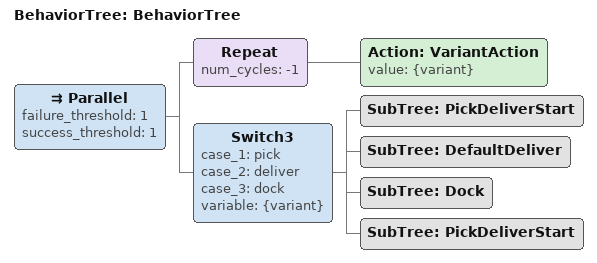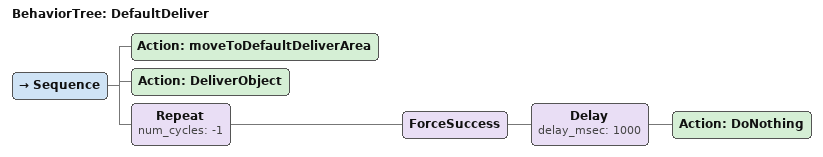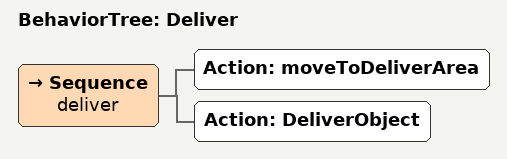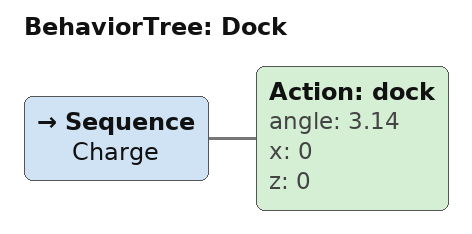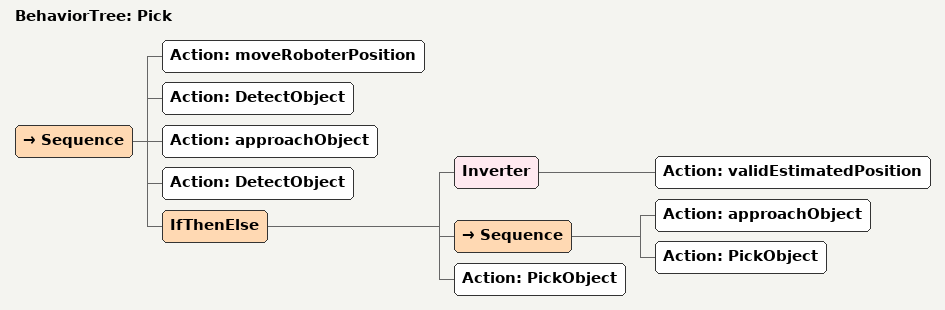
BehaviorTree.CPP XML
<BehaviorTree ID="BehaviorTree">
    <Parallel failure_threshold="1" success_threshold="1">
        <Repeat num_cycles="-1">
            <Action ID="VariantAction" value="{variant}"/>
        </Repeat>
        <Switch3 case_1="pick" case_2="deliver" case_3="dock" variable="{variant}">
            <SubTree ID="PickDeliverStart"/>
            <SubTree ID="DefaultDeliver"/>
            <SubTree ID="Dock"/>
            <SubTree ID="PickDeliverStart"/>
        </Switch3>
    </Parallel>
</BehaviorTree>

<BehaviorTree ID="DefaultDeliver">
    <Sequence>
        <Action ID="moveToDefaultDeliverArea"/>
        <Action ID="DeliverObject"/>
        <Repeat num_cycles="-1">
            <ForceSuccess>
                <Delay delay_msec="1000">
                    <Action ID="DoNothing"/>
                </Delay>
            </ForceSuccess>
        </Repeat>
    </Sequence>
</BehaviorTree>

<BehaviorTree ID="Deliver">
    <Sequence name="deliver">
        <Action ID="moveToDeliverArea"/>
        <Action ID="DeliverObject"/>
    </Sequence>
</BehaviorTree>

<BehaviorTree ID="Dock">
    <Sequence name="Charge">
        <Action ID="dock" angle="3.14" x="0" z="0"/>
    </Sequence>
</BehaviorTree>

<BehaviorTree ID="Pick">
    <Sequence>
        <Action ID="moveRoboterPosition"/>
        <Action ID="DetectObject"/>
        <Action ID="approachObject"/>
        <Action ID="DetectObject"/>
        <IfThenElse>
            <Inverter>
                <Action ID="validEstimatedPosition"/>
            </Inverter>
            <Sequence>
                <Action ID="approachObject"/>
                <Action ID="PickObject"/>
            </Sequence>
            <Action ID="PickObject"/>
        </IfThenElse>
    </Sequence>
</BehaviorTree>
